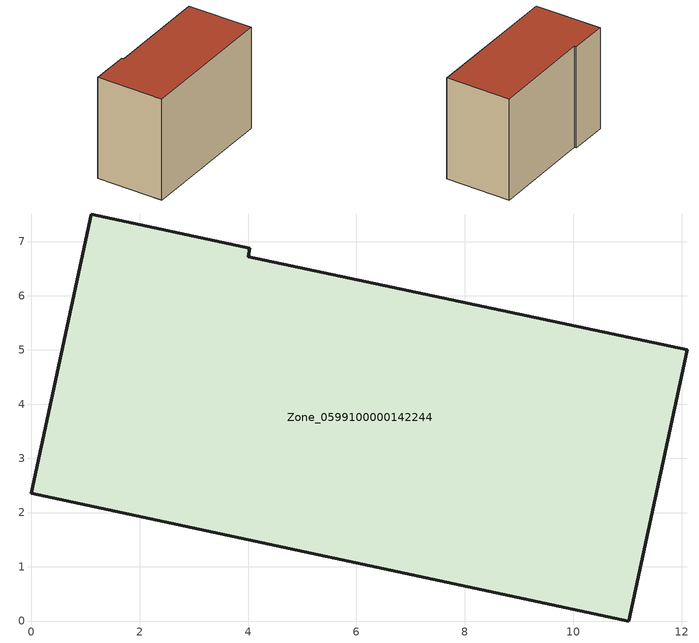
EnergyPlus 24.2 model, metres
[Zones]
Zone_0599100000142244
 floor ground (C_G): 11.02,0 0,2.36 1.1,7.51 4.04,6.88 4,6.72 12.1,5 z0
 wall outside (C_F): 4.04,6.88 1.1,7.51 0,2.36 11.02,0 12.1,5 4,6.72 4.04,6.88 z0:8.14
 roof outside (C_R): 12.1,5 4,6.72 4.04,6.88 1.1,7.51 0,2.36 11.02,0 z8.14
[BUILDING]
Pand.0599100000142244: North Axis=0; Terrain=City; Loads Convergence Tolerance Value=0.04; Temperature Convergence Tolerance Value=0.4; Solar Distribution=FullExterior; Maximum Number of Warmup Days=25; Minimum Number of Warmup Days=1
[Site:Location]
Rotterdam.The.Hague.AP_ZH_NLD Design_Conditions: Latitude=51.96; Longitude=4.45; Time Zone=1; Elevation=-4.5
[SITE:GROUNDTEMPERATURE:BUILDINGSURFACE]
18, 18, 18, 18, 18, 18, 18, 18, 18, 18, 18, 18
[MATERIAL] Thermal Absorptance=0.9; Solar Absorptance=0.7; Visible Absorptance=0.7
Name | Roughness | Thickness | Conductivity | Density | Specific Heat
G.TI.1975-1991 | MediumSmooth | 0.15 | 0.288461 | 540 | 1210
F.TI.1975-1991 | Rough | 0.3 | 0.230769 | 1920 | 840
R.TI.1975-1991 | MediumRough | 0.2 | 0.153846 | 1500 | 1000
[CONSTRUCTION]
C_G: G.TI.1975-1991
C_F: F.TI.1975-1991
C_R: R.TI.1975-1991
[ZONE]
Zone_0599100000142244: Type=1; Multiplier=1; Ceiling Height=Autocalculate; Volume=Autocalculate; Floor Area=autocalculate; Part of Total Floor Area=Yes
[ZONEINFILTRATION:DESIGNFLOWRATE]
Infil_Zone_0599100000142244: Zone or ZoneList or Space or SpaceList=Zone_0599100000142244; Schedule=AlwaysOn; Design Flow Rate Calculation Method=Flow/Area; Flow Rate per Floor Area=0.003; Constant Term Coefficient=1; Temperature Term Coefficient=0; Velocity Term Coefficient=0; Velocity Squared Term Coefficient=0
[HVACTEMPLATE:ZONE:IDEALLOADSAIRSYSTEM]
Zone_0599100000142244: Maximum Heating Supply Air Temperature=50; Minimum Cooling Supply Air Temperature=13; Maximum Heating Supply Air Humidity Ratio=0.0156; Minimum Cooling Supply Air Humidity Ratio=0.0077; Heating Limit=NoLimit; Cooling Limit=NoLimit; Dehumidification Control Type=ConstantSensibleHeatRatio; Cooling Sensible Heat Ratio=0.7; Dehumidification Setpoint=60; Humidification Control Type=None; Humidification Setpoint=30; Outdoor Air Method=None; Outdoor Air Flow Rate per Person=0.00944; Outdoor Air Flow Rate per Zone Floor Area=0; Outdoor Air Flow Rate per Zone=0; Demand Controlled Ventilation Type=None; Outdoor Air Economizer Type=NoEconomizer; Heat Recovery Type=None; Sensible Heat Recovery Effectiveness=0.7; Latent Heat Recovery Effectiveness=0.65
[ZONECONTROL:THERMOSTAT]
ThermostatControl_Zone_0599100000142244: Zone or ZoneList=Zone_0599100000142244; Control Type Schedule=DualSetpointControlType; Control 1=Thermostat_Zone_0599100000142244; Temperature Difference Between Cutout And Setpoint=0
[THERMOSTATSETPOINT:DUALSETPOINT]
Thermostat_Zone_0599100000142244: Heating Setpoint Temperature Schedule=HeatingSetpoint_Zone_0599100000142244; Cooling Setpoint Temperature Schedule=CoolingSetpoint_Zone_0599100000142244
[SCHEDULE:COMPACT]
HeatingSetpoint_Zone_0599100000142244: Through: 12/31, For: AllDays, Until: 24:00, 21
CoolingSetpoint_Zone_0599100000142244: Through: 12/31, For: AllDays, Until: 24:00, 24
DualSetpointControlType: Through: 12/31, For: AllDays, Until: 24:00, 4
AlwaysOn: Through: 12/31, For: AllDays, Until: 24:00, 1
